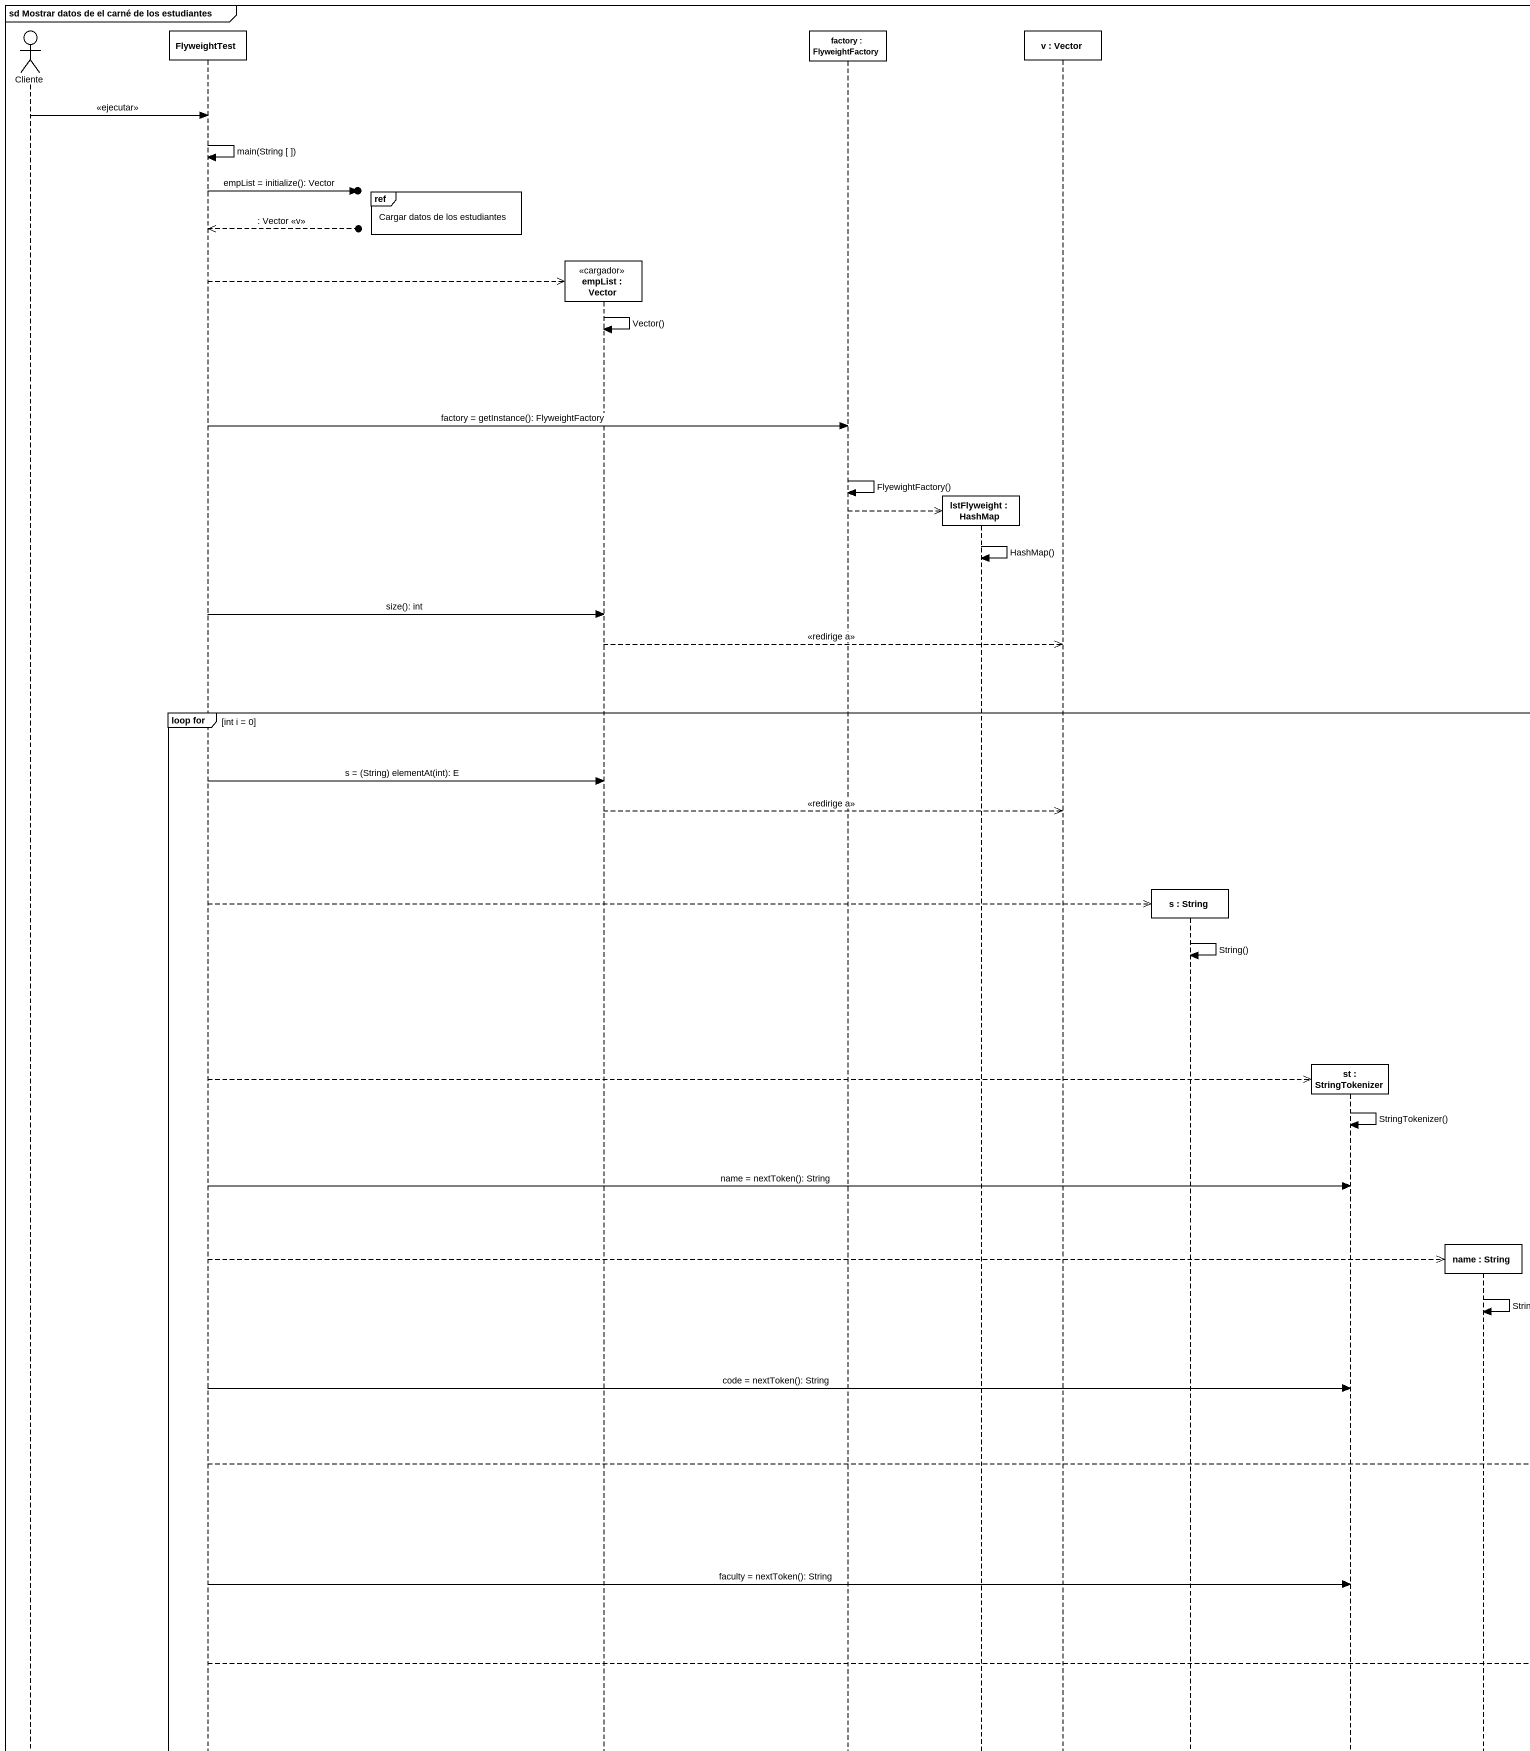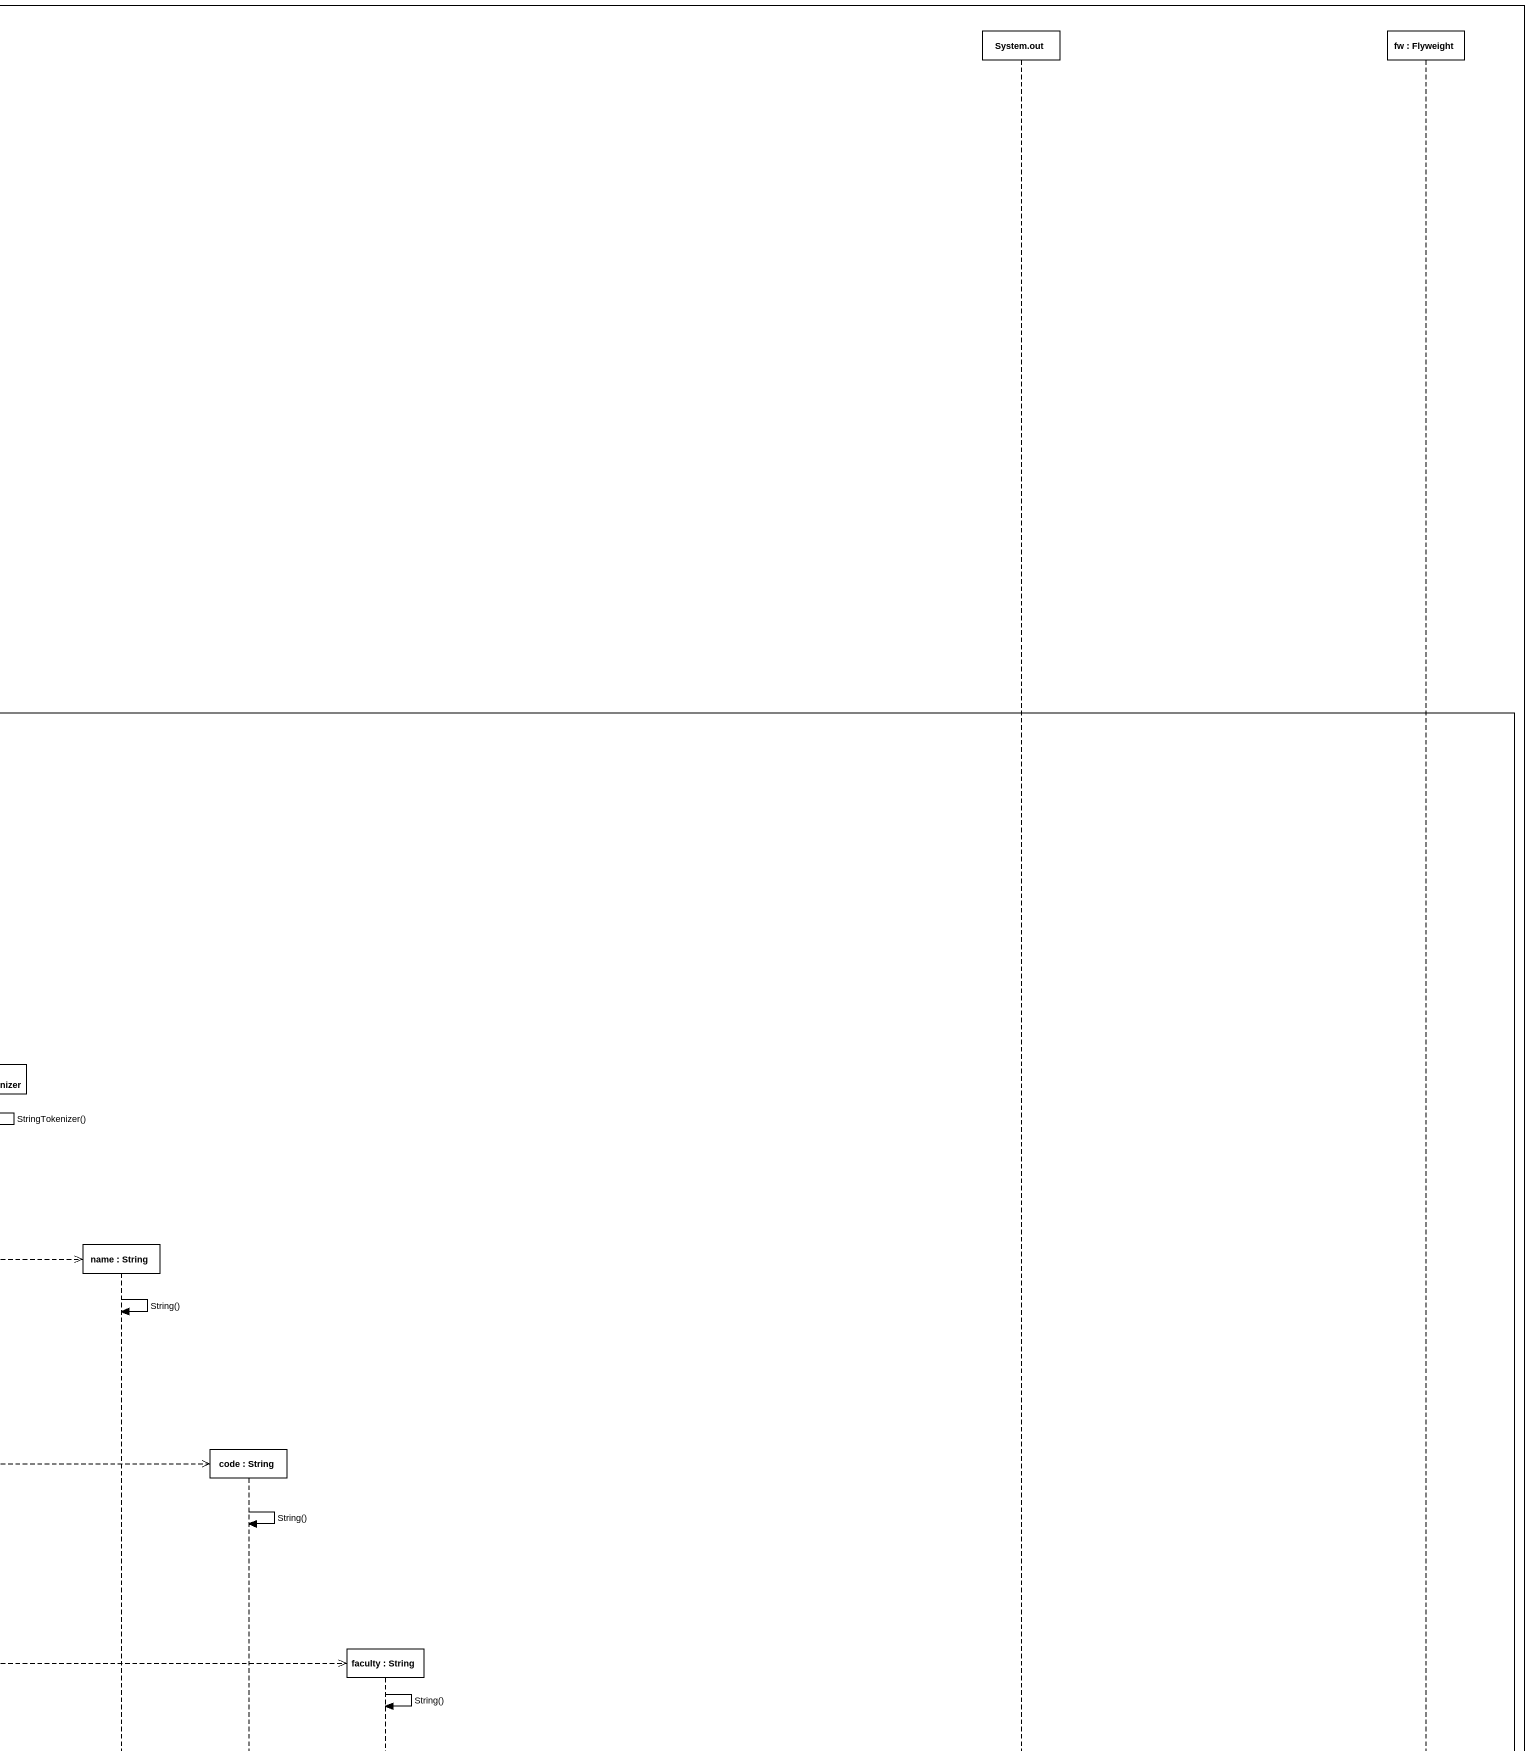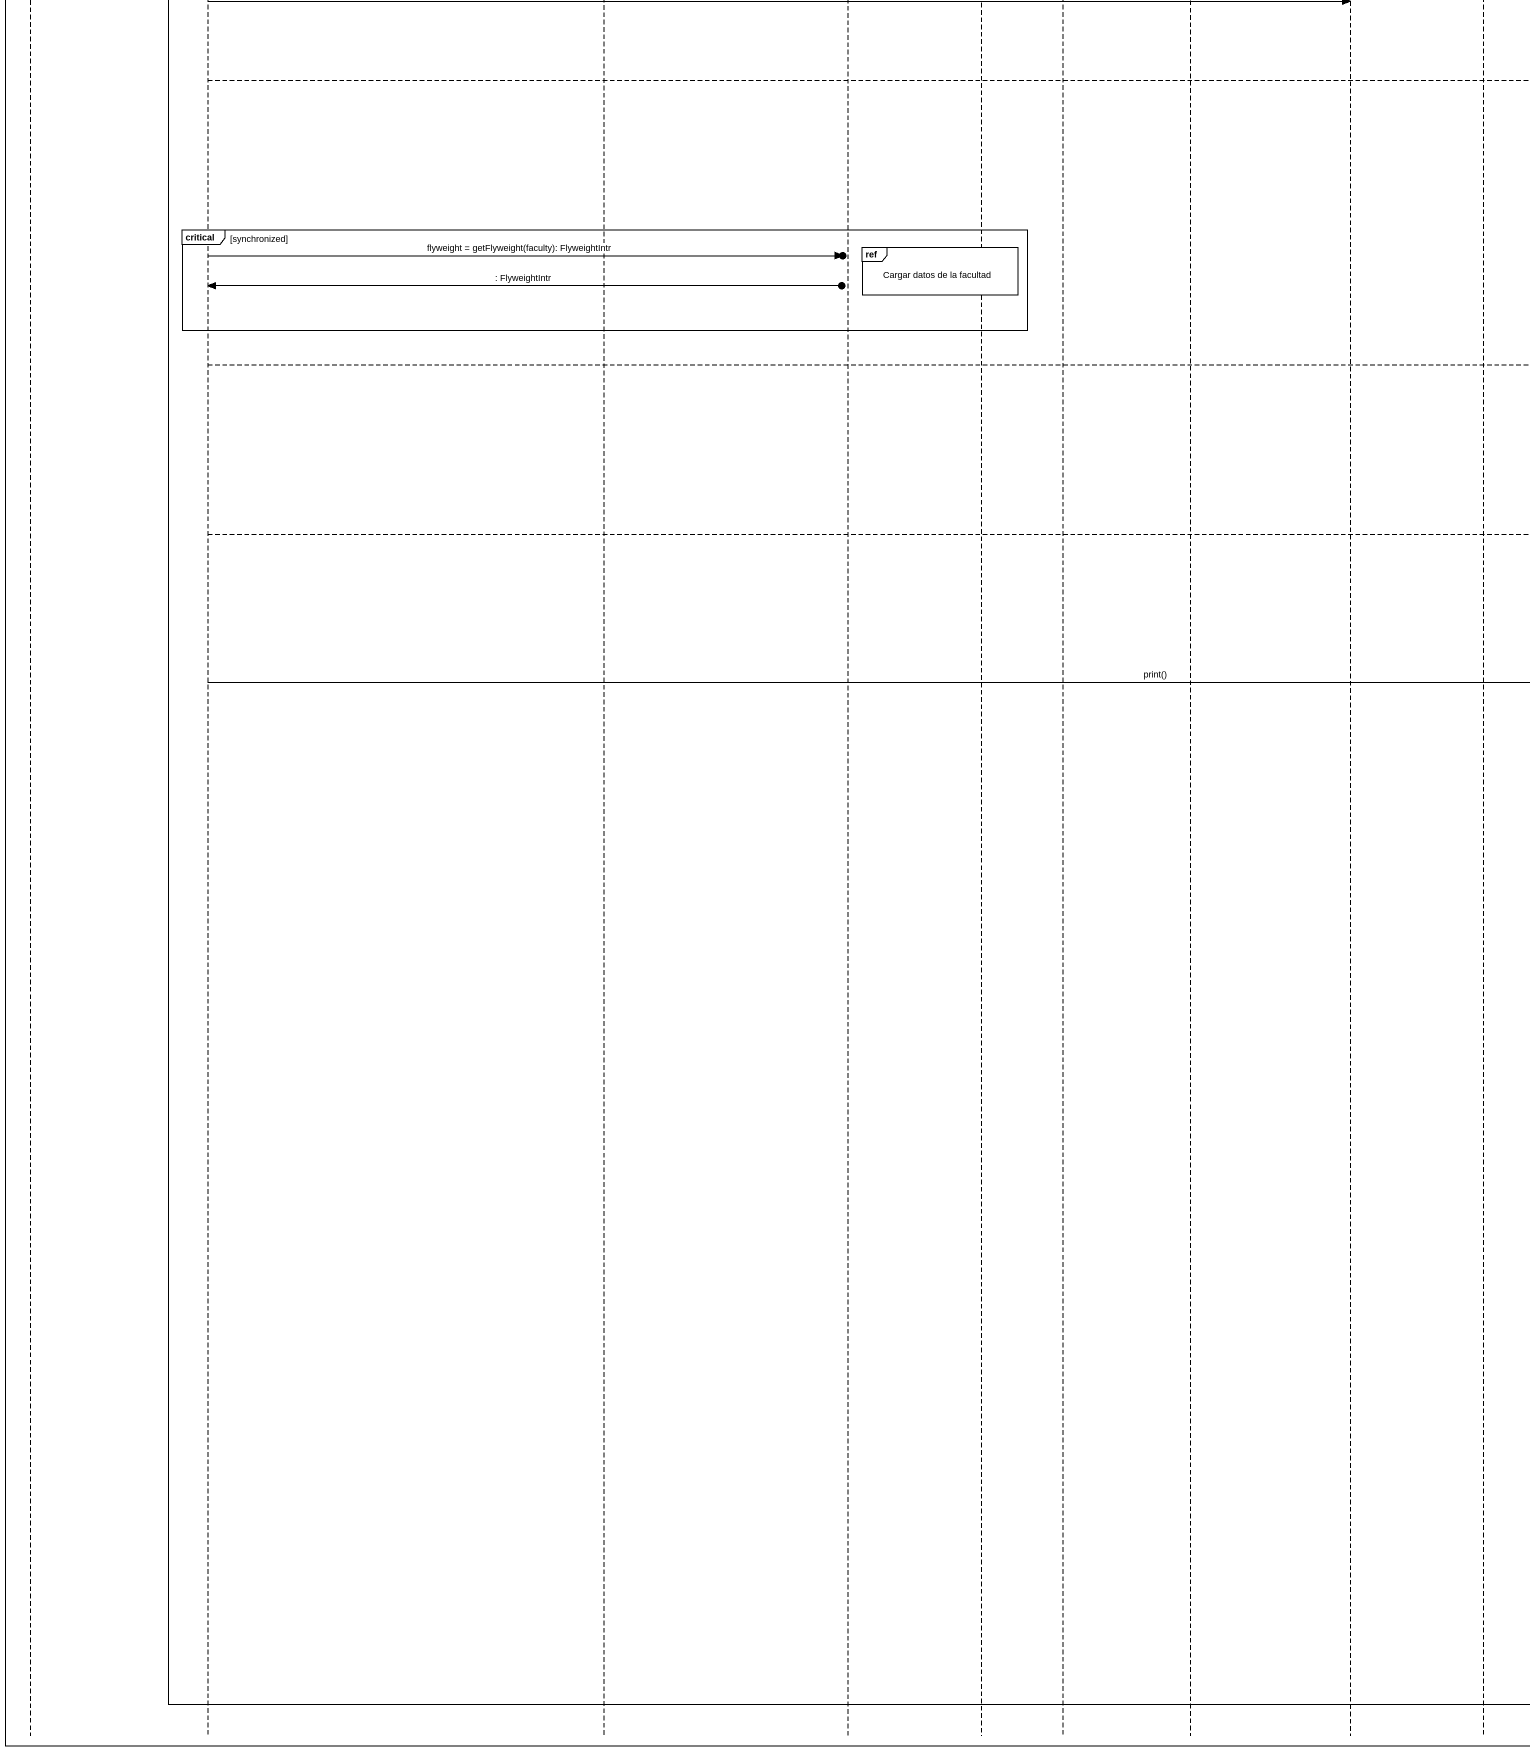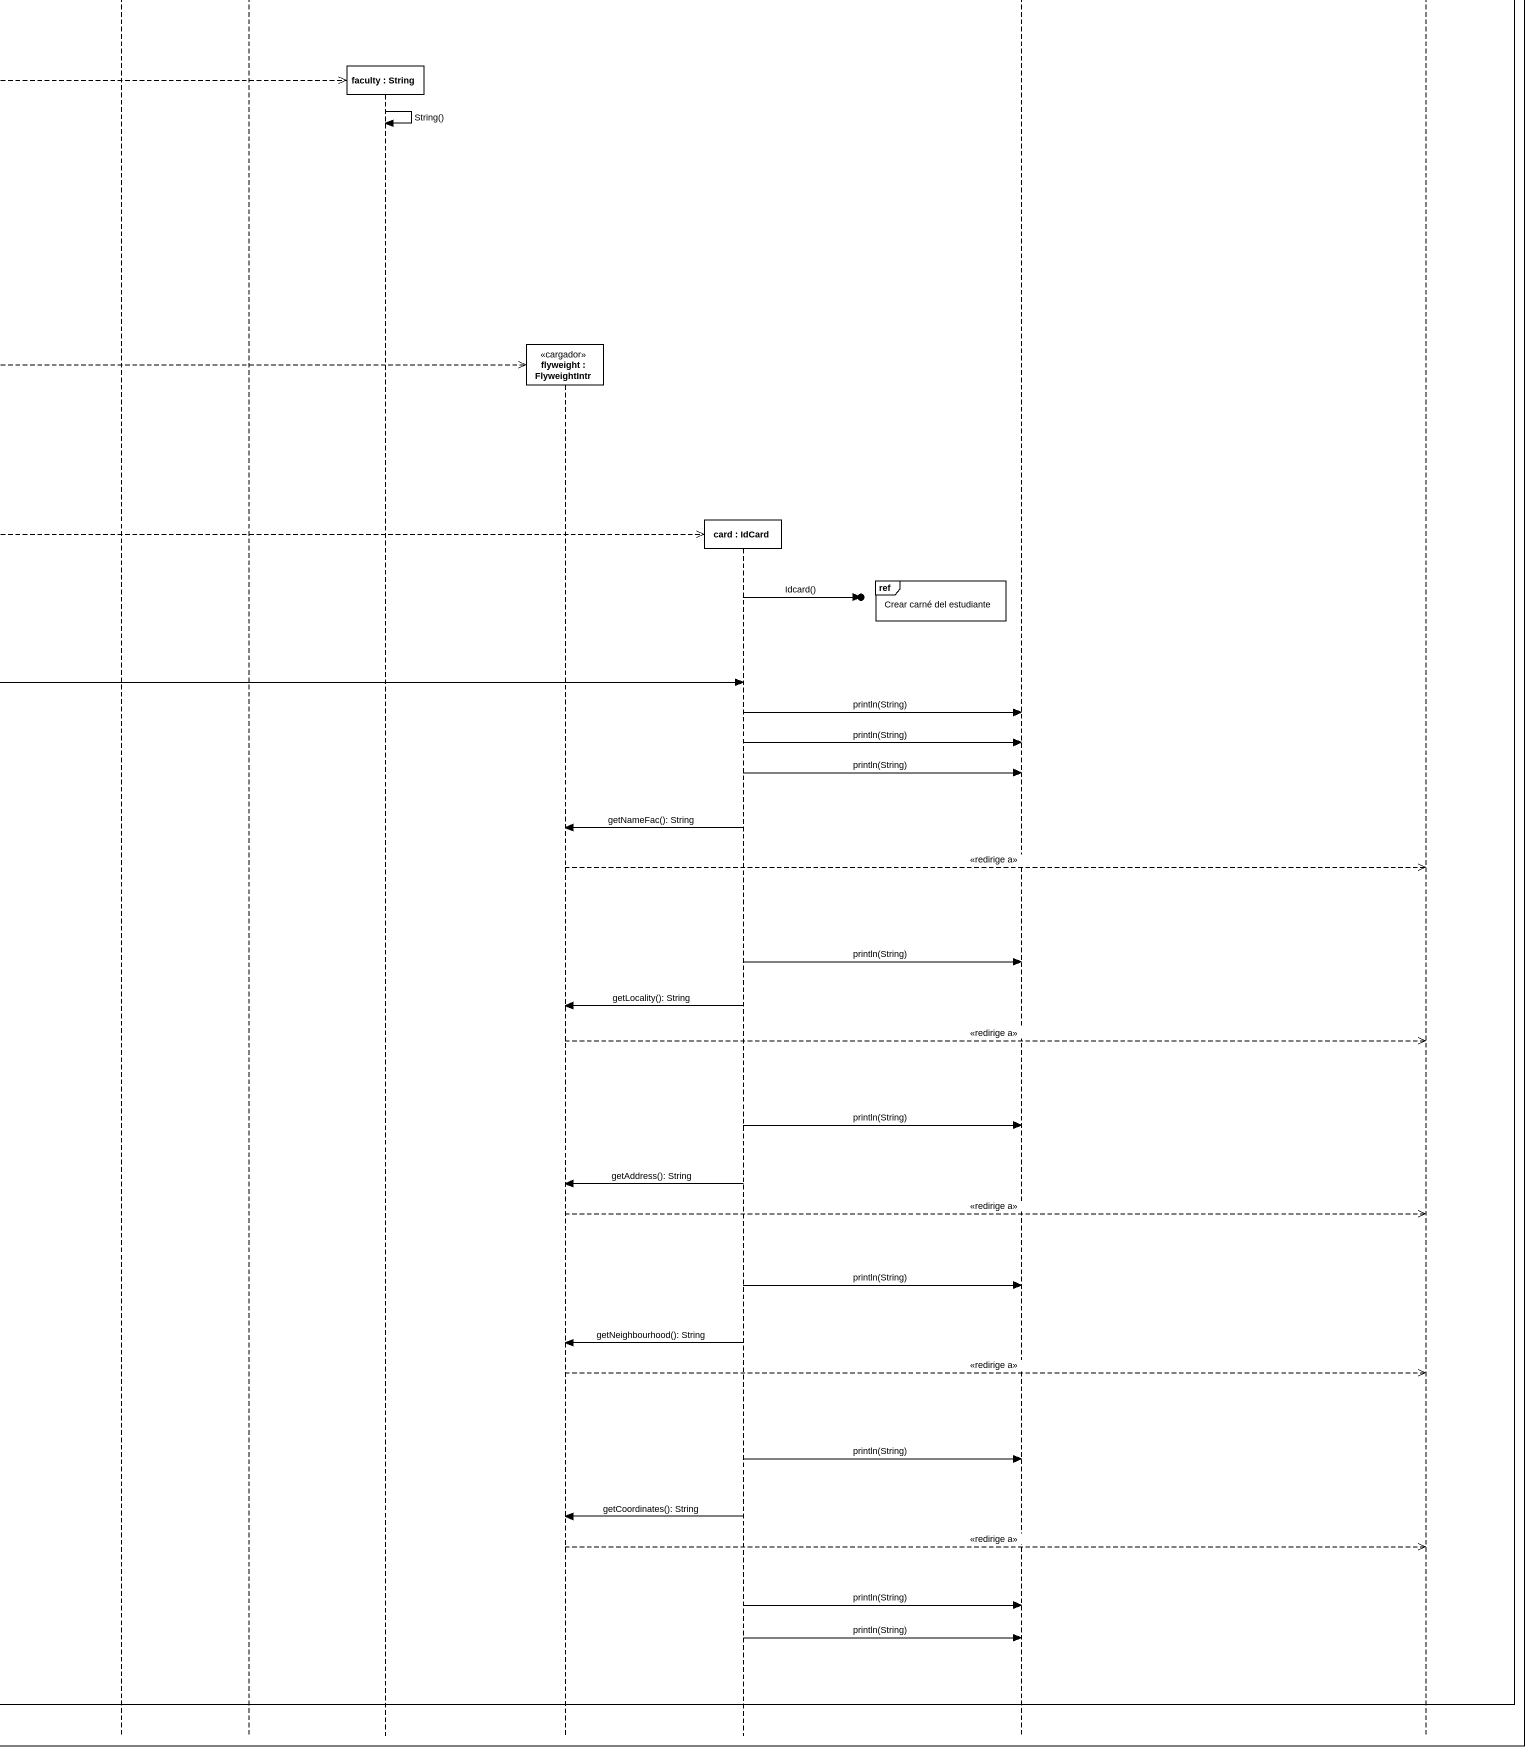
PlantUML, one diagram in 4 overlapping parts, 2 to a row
@startuml
mainframe sd Mostrar datos de el carné de los estudiantes
hide footbox
actor Cliente
participant FlyweightTest
participant "empList : Vector" as empList <<cargador>>
participant "factory : FlyweightFactory" as factory
participant "lstFlyweight : HashMap" as lstFlyweight
participant "v : Vector" as v
participant "s : String" as s
participant "st : StringTokenizer" as st
participant "name : String" as name
participant "code : String" as code
participant "faculty : String" as faculty
participant "flyweight : FlyweightIntr" as flyweight <<cargador>>
participant "card : IdCard" as card_
participant "System.out" as System_out
participant "fw : Flyweight" as fw

Cliente -> FlyweightTest : <<ejecutar>>
FlyweightTest -> FlyweightTest : main(String [ ])
FlyweightTest ->o] : empList = initialize(): Vector
ref over empList : Cargar datos de los estudiantes
FlyweightTest <<--o] : : Vector <<v>>
FlyweightTest -->> empList **
empList -> empList : Vector()
FlyweightTest -> factory : factory = getInstance(): FlyweightFactory
factory -> factory : FlyewightFactory()
factory -->> lstFlyweight **
lstFlyweight -> lstFlyweight : HashMap()
FlyweightTest -> empList : size(): int
empList -->> v : <<redirige a>>
group loop for [int i = 0]
  FlyweightTest -> empList : s = (String) elementAt(int): E
  empList -->> v : <<redirige a>>
  FlyweightTest -->> s **
  s -> s : String()
  FlyweightTest -->> st **
  st -> st : StringTokenizer()
  FlyweightTest -> st : name = nextToken(): String
  FlyweightTest -->> name **
  name -> name : String()
  FlyweightTest -> st : code = nextToken(): String
  FlyweightTest -->> code **
  code -> code : String()
  FlyweightTest -> st : faculty = nextToken(): String
  FlyweightTest -->> faculty **
  faculty -> faculty : String()
  critical synchronized
    ref over lstFlyweight : Cargar datos de la facultad
    FlyweightTest ->o] : flyweight = getFlyweight(faculty): FlyweightIntr
    FlyweightTest <-o] : : FlyweightIntr
  end
  FlyweightTest -->> flyweight **
  FlyweightTest -->> card_ **
  ref over System_out : Crear carné del estudiante
  card_ ->o] : Idcard()
  FlyweightTest -> card_ : print()
  card_ -> System_out : println(String)
  card_ -> System_out : println(String)
  card_ -> System_out : println(String)
  card_ -> flyweight : getNameFac(): String
  flyweight -->> fw : <<redirige a>>
  card_ -> System_out : println(String)
  card_ -> flyweight : getLocality(): String
  flyweight -->> fw : <<redirige a>>
  card_ -> System_out : println(String)
  card_ -> flyweight : getAddress(): String
  flyweight -->> fw : <<redirige a>>
  card_ -> System_out : println(String)
  card_ -> flyweight : getNeighbourhood(): String
  flyweight -->> fw : <<redirige a>>
  card_ -> System_out : println(String)
  card_ -> flyweight : getCoordinates(): String
  flyweight -->> fw : <<redirige a>>
  card_ -> System_out : println(String)
  card_ -> System_out : println(String)
end
@enduml
